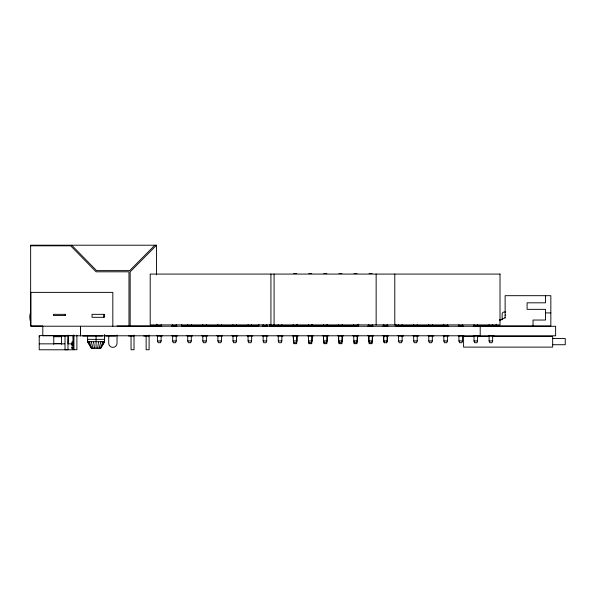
<?xml version="1.0" encoding="UTF-8"?>
<svg xmlns="http://www.w3.org/2000/svg" width="595" height="595" viewBox="0 0 595 595"><rect width="100%" height="100%" fill="white"/><g stroke="black" fill="none" stroke-linecap="round" stroke-linejoin="round"><path stroke-width="0.89" d="M505.125 315.424L505.445 315M97.61 348.239L98.606 341.709M99.045 348.239L100.971 341.709M161.126 335.513L161.126 340.935L160.531 342.72L158.158 342.72L157.563 340.935L157.563 335.513M176.209 335.513L176.209 340.935L175.614 342.72L173.242 342.72L172.647 340.935L172.647 335.513M191.292 335.513L191.292 340.935L190.697 342.72L188.325 342.72L187.73 340.935L187.73 335.513M206.376 335.513L206.376 340.935L205.781 342.72L203.408 342.72L202.813 340.935L202.813 335.513M221.459 335.513L221.459 340.935L220.864 342.72L218.491 342.72L217.896 340.935L217.896 335.513M236.542 335.513L236.542 340.935L235.947 342.72L233.575 342.72L232.98 340.935L232.98 335.513M251.626 335.513L251.626 340.935L251.03 342.72L248.658 342.72L248.063 340.935L248.063 335.513M266.709 335.513L266.709 340.935L266.114 342.72L263.741 342.72L263.146 340.935L263.146 335.513M281.851 335.513L281.851 340.935L281.257 342.72L278.877 342.72L278.289 340.935L278.289 335.513M296.935 335.513L296.935 340.935L296.34 342.72L293.96 342.72L293.372 340.935L293.372 335.513M312.011 340.935L311.423 342.72L309.043 342.72L308.448 340.935L312.011 340.935L312.011 335.513M327.094 335.513L327.094 340.935L326.506 342.72L324.126 342.72L323.531 340.935L323.531 335.513M342.177 335.513L342.177 340.935L341.582 342.72L339.209 342.72L338.614 340.935L338.614 335.513M357.26 340.935L356.665 342.72L354.293 342.72L353.698 340.935L357.26 340.935L357.26 335.513M372.344 335.513L372.344 340.935L371.749 342.72L369.376 342.72L368.781 340.935L368.781 335.513M386.475 342.72L387.07 340.935L387.07 335.513M387.427 335.513L387.427 340.935L386.832 342.72L384.102 342.72L383.507 340.935L383.507 335.513M402.153 335.513L402.153 340.935L401.558 342.72L399.186 342.72L398.59 340.935L398.59 335.513M417.236 335.513L417.236 340.935L416.641 342.72L414.269 342.72L413.674 340.935L413.674 335.513M432.32 335.513L432.32 340.935L431.725 342.72L429.352 342.72L428.757 340.935L428.757 335.513M447.403 335.513L447.403 340.935L446.808 342.72L444.435 342.72L443.84 340.935L443.84 335.513M462.486 335.513L462.486 340.935L461.891 342.72L459.519 342.72L458.923 340.935L458.923 335.513M477.569 335.513L477.569 340.935L476.974 342.72L474.602 342.72L474.007 340.935L474.007 335.513M492.653 335.513L492.653 340.935L492.058 342.72L489.678 342.72L489.09 340.935L489.09 335.513M100.28 348.239L103.002 341.709M100.741 348.239L104.564 341.709L104.586 334.881L104.564 341.709L100.763 348.239L91.422 348.239L87.591 341.709L87.591 339.336L104.571 339.336M154.856 245.214L129.673 270.621L96.569 270.621L71.735 245.214M42.728 325.971L30.643 325.971L30.643 245.214L156.53 245.214L130.164 271.811L130.164 325.971M499.45 320.683L505.125 317.663M30.643 245.809L70.649 245.809L96.07 271.811L128.981 271.811L128.981 325.971M293.699 273.596L296.674 273.596M308.783 273.596L311.75 273.596M323.866 273.596L326.834 273.596M338.949 273.596L341.917 273.596M354.032 273.596L357 273.596M369.116 273.596L372.083 273.596M505.616 312.018L504.233 312.018A2.075 2.075 0 0 0 502.15 314.101L502.15 319.738M545.503 312.911L550.844 312.911M499.659 319.441L501.503 319.441M492.37 325.673L496.907 325.673M117.037 325.971L161.862 325.971M171.658 325.971L176.946 325.971M262.157 325.971L267.438 325.971M357.997 325.971L269.557 325.971L269.557 324.26M367.732 325.971L373.08 325.971M382.816 325.971L388.104 325.971M448.429 325.971L395.824 325.971L395.824 324.275M458.232 325.971L463.512 325.971M473.315 325.971L550.844 325.971L550.844 295.685L505.125 295.685L505.125 318.102M54.74 335.476L58.541 335.476M156.574 335.476L161.862 335.476M171.658 335.476L176.946 335.476M186.741 335.476L192.029 335.476M201.824 335.476L207.112 335.476M216.907 335.476L222.188 335.476M231.991 335.476L237.271 335.476M247.074 335.476L252.354 335.476M262.157 335.476L267.438 335.476M277.24 335.476L282.521 335.476M292.324 335.476L297.604 335.476M307.399 335.476L312.687 335.476M322.483 335.476L327.771 335.476M337.566 335.476L342.854 335.476M352.649 335.476L357.937 335.476M367.732 335.476L373.02 335.476M382.816 335.476L388.104 335.476M397.899 335.476L403.187 335.476M412.982 335.476L418.263 335.476M428.065 335.476L433.346 335.476M443.149 335.476L448.429 335.476M458.232 335.476L463.512 335.476M473.315 335.476L478.596 335.476M488.398 335.476L493.679 335.476M42.818 335.788L555.633 335.788L555.633 326.291L30.881 326.216L30.881 292.368L112.827 292.368L112.827 326.216M55.157 336.011L58.957 336.011M61.508 336.011L66.38 336.011M82.772 336.011L102.496 336.011M105.746 336.011L115.609 336.011M128.609 336.011L133.481 336.011M143.692 336.011L148.564 336.011M156.998 336.011L162.279 336.011M172.081 336.011L177.362 336.011M187.157 336.011L192.445 336.011M202.241 336.011L207.529 336.011M217.324 336.011L222.612 336.011M232.407 336.011L237.695 336.011M247.49 336.011L252.778 336.011M262.574 336.011L267.862 336.011M277.657 336.011L282.945 336.011M292.74 336.011L298.088 336.011M307.823 336.011L313.163 336.011M322.907 336.011L328.187 336.011M337.99 336.011L343.27 336.011M353.073 336.011L358.413 336.011M368.156 336.011L373.496 336.011M383.239 336.011L388.52 336.011M398.315 336.011L403.603 336.011M413.399 336.011L418.687 336.011M428.482 336.011L433.77 336.011M443.565 336.011L448.853 336.011M458.648 336.011L463.936 336.011M473.732 336.011L479.02 336.011M488.815 336.011L494.103 336.011M474.721 336.42L463.587 336.42L463.587 347.116L552.658 347.116L552.658 336.42L492.355 336.42M477.51 336.42L489.566 336.42M39.225 336.718L39.895 336.718M53.773 336.718L61.493 336.718M552.658 338.548L565.25 338.548L565.25 344.728L552.658 344.728M157.563 340.935L161.126 340.935M172.647 340.935L176.209 340.935M187.73 340.935L191.292 340.935M202.813 340.935L206.376 340.935M217.896 340.935L221.459 340.935M232.98 340.935L236.542 340.935M248.063 340.935L251.626 340.935M263.146 340.935L266.709 340.935M278.289 340.935L281.851 340.935M293.372 340.935L296.935 340.935M323.531 340.935L327.094 340.935M338.614 340.935L342.177 340.935M368.781 340.935L372.344 340.935M383.507 340.935L387.427 340.935M398.59 340.935L402.153 340.935M413.674 340.935L417.236 340.935M428.757 340.935L432.32 340.935M443.84 340.935L447.403 340.935M458.923 340.935L462.486 340.935M474.007 340.935L477.569 340.935M489.09 340.935L492.653 340.935M87.599 335.773L87.621 341.709L104.586 341.709M73.073 342.066L71.891 342.066L71.891 345.331M53.669 343.553L61.754 343.553M39.225 343.843L64.751 343.843M71.891 343.843L68.008 343.843L68.321 335.535L73.073 335.535L73.073 349.786L39.225 349.786L39.225 335.535L55.261 335.535L55.261 336.339M71.891 345.033L73.073 345.033M71.891 347.354L73.073 347.354M73.073 348.596L71.891 348.596L71.891 346.967M87.621 341.709L91.437 348.239M89.146 341.709L91.883 348.239M384.459 342.72L383.864 340.935L383.864 335.513M91.169 341.709L93.11 348.239M93.534 341.709L94.538 348.239M96.078 348.239L96.07 335.773M545.503 295.685L545.503 302.818L527.096 302.818L527.096 309.348L545.503 309.348L545.503 320.036L533.031 320.036L533.031 325.971M496.215 324.193L496.215 325.971M492.653 324.669L492.653 326.476M489.09 324.669L489.09 326.476M480.202 326.291L480.217 335.788M477.569 324.669L477.569 326.476M474.007 324.669L474.007 326.476M462.486 324.669L462.486 326.476M458.923 324.669L458.923 326.476M447.403 324.669L447.403 326.476M443.84 324.669L443.84 326.476M443.327 324.275L443.327 325.971M432.32 324.669L432.32 326.476M428.757 324.669L428.757 326.476M417.236 324.669L417.236 326.476M413.674 324.669L413.674 326.476M402.153 324.669L402.153 326.476M398.59 324.669L398.59 326.476M394.79 274.072L394.79 324.907M387.427 324.669L387.427 326.476M387.07 324.669L387.07 326.476M383.864 324.669L383.864 326.476M383.507 324.669L383.507 326.476M376.144 274.072L376.144 324.907M372.5 324.454L372.5 326.283M372.5 335.461L372.083 343.672L369.116 343.672L368.699 335.461M372.344 324.669L372.344 326.476M368.781 324.669L368.781 326.476M368.699 324.454L368.699 326.283M358.629 324.26L358.629 325.971M357.416 324.454L357.416 326.283M357.416 335.461L357 343.672L354.032 343.672L353.616 335.461M357.26 324.669L357.26 326.476M353.616 324.454L353.698 326.476M342.333 324.454L342.333 326.283M342.333 335.461L341.917 343.672L338.949 343.672L338.533 335.461M342.177 324.669L342.177 326.476M338.614 324.669L338.614 326.476M338.533 324.454L338.533 326.283M327.25 324.454L327.25 326.283M327.25 335.461L326.834 343.672L323.866 343.672L323.449 335.461M327.094 324.669L327.094 326.476M323.531 324.669L323.531 326.476M323.449 324.454L323.449 326.283M312.167 324.454L312.167 326.283M312.167 335.461L311.75 343.672L308.783 343.672L308.366 335.461M312.011 324.669L312.011 326.476M308.366 324.454L308.448 326.476M297.084 324.454L297.084 326.283M297.084 335.461L296.674 343.672L293.699 343.672L293.283 335.461M296.935 324.669L296.935 326.476M293.372 324.669L293.372 326.476M293.283 324.454L293.283 326.283M281.851 324.669L281.851 326.476M278.289 324.669L278.289 326.476M274.072 274.072L274.072 324.907M270.926 274.072L270.926 324.907M266.709 324.669L266.709 326.476M263.146 324.669L263.146 326.476M258.825 324.387L258.825 325.971L181.631 325.971L181.631 324.387M251.626 324.669L251.626 326.476M248.063 324.669L248.063 326.476M236.542 324.669L236.542 326.476M232.98 324.669L232.98 326.476M221.459 324.669L221.459 326.476M217.896 324.669L217.896 326.476M206.376 324.669L206.376 326.476M202.813 324.669L202.813 326.476M191.292 324.669L191.292 326.476M187.73 324.669L187.73 326.476M176.209 324.669L176.209 326.476M172.647 324.669L172.647 326.476M161.126 324.669L161.126 326.476M157.563 324.669L157.563 326.476M156.53 245.214L156.53 274.92M156.53 324.119L156.53 325.971M149.107 335.111L149.107 349.726L146.139 349.726L146.139 336.019M134.024 335.111L134.024 349.726L131.056 349.726L131.056 336.019M117.037 335.037L117.037 343.196A4.158 4.158 0 0 1 112.886 347.354A4.158 4.158 0 0 1 108.729 343.196L108.729 335.944M104.058 317.306L103.924 314.339M76.896 335.111L76.896 349.726L73.334 349.726L73.334 335.111M73.929 335.111L73.929 349.726M67.994 335.111L67.994 349.726L65.019 349.726L65.019 336.019M65.324 314.339L65.324 315.529M61.493 344.312L61.493 335.535L59.567 335.535L59.567 336.339M57.633 335.535L57.633 336.339M53.773 335.535L53.773 344.312M42.818 326.291L42.803 335.788M30.643 321.813A13.112 13.112 0 0 1 30.643 312.316M500.016 274.072L150.2 274.072L150.2 324.907L500.016 324.907L500.016 274.072M65.487 314.339L53.446 314.339L53.446 315.529L65.487 315.529L65.487 314.339M104.088 314.339L92.047 314.339L92.047 317.306L104.088 317.306L104.088 314.339M80.526 335.788L80.526 326.291L80.511 335.788"/></g></svg>
